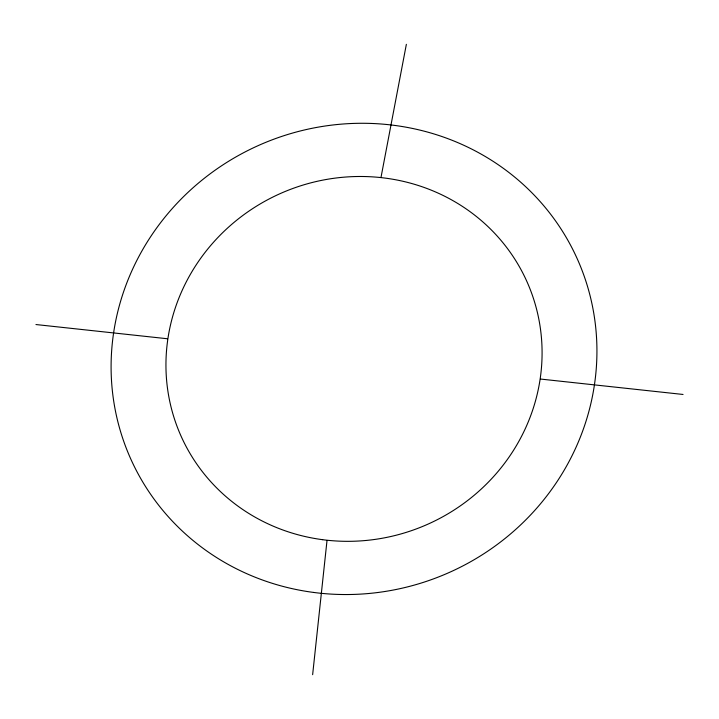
<?xml version="1.0" encoding="UTF-8"?>
<svg xmlns="http://www.w3.org/2000/svg" width="719" height="719" viewBox="0 0 719 719"><rect width="100%" height="100%" fill="white"/><g stroke="black" fill="none" stroke-linecap="round" stroke-linejoin="round"><path stroke-width="1.08" d="M312.639 674.683L327.01 540.535M381.025 177.278L406.361 44.317M35.95 324.539L167.563 338.766M540.472 379.048L683.05 394.461M313.484 592.42A244.649 233.837 -23.8 0 0 581.707 269.472A244.649 233.837 -23.8 0 0 166.853 214.837A244.649 233.837 -23.8 0 0 313.484 592.42M322.633 539.69A189.412 181.035 -23.8 0 0 530.298 289.667A189.412 181.035 -23.8 0 0 209.112 247.372A189.412 181.035 -23.8 0 0 322.633 539.69"/></g></svg>
